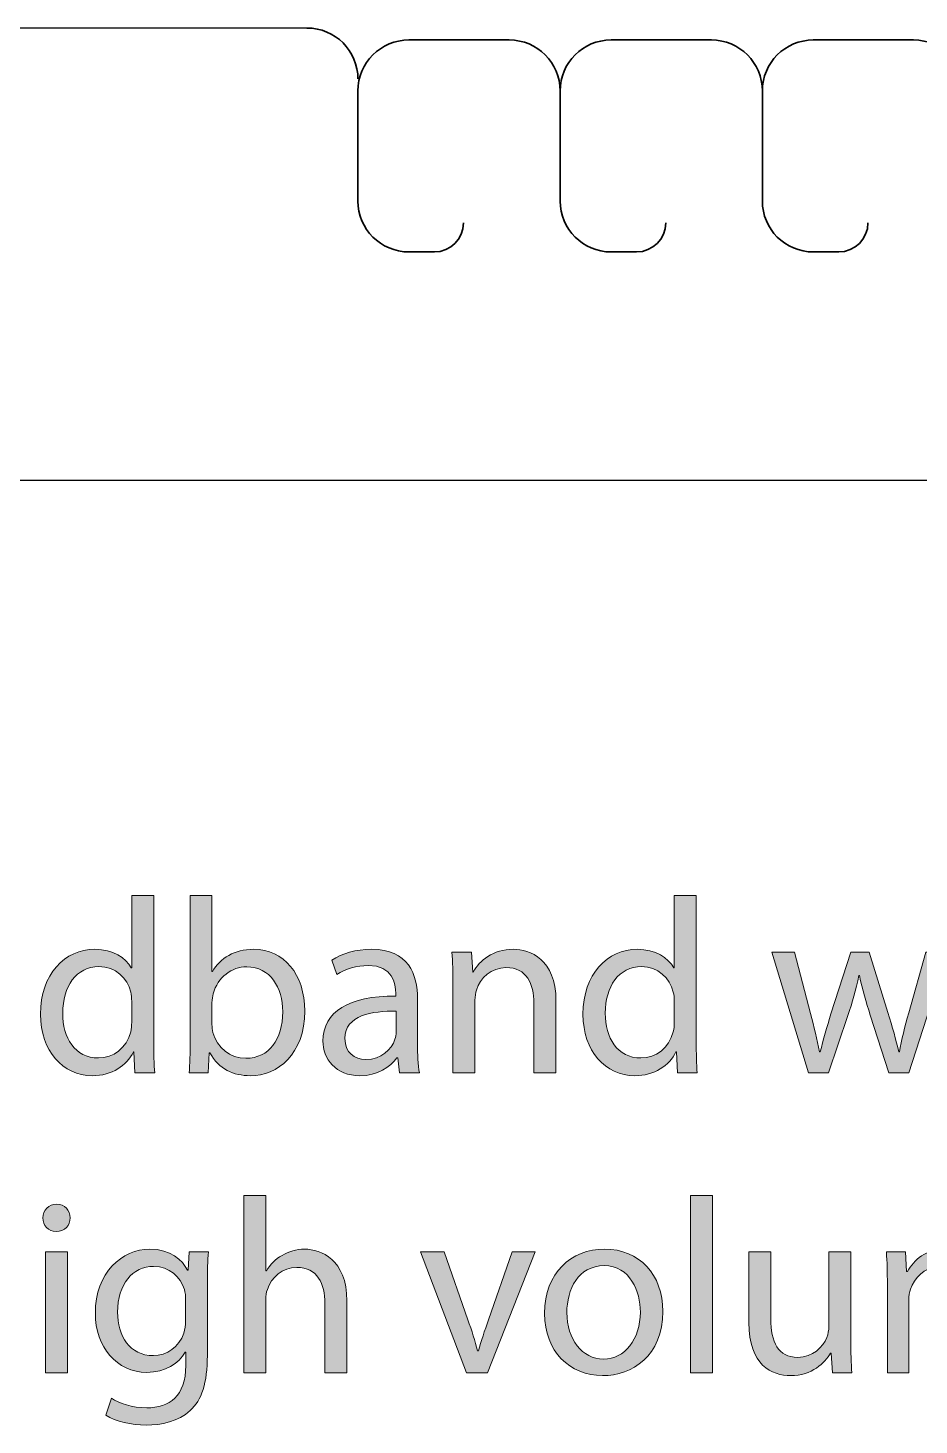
# Model space of a CAD drawing. Header units: inches. Extents: x 17 to 980, y -926 to -230.
# Drawn here: x 709.5 to 761.3, y -926.2 to -844.8 of the extents above; entities that cross this region are included whole.
import ezdxf

# ---------------------------------------------------------------- set-up
doc = ezdxf.new("R2010")
doc.units = ezdxf.units.IN
doc.header["$MEASUREMENT"] = 0
doc.layers.add('Layer 1', color=7, linetype='Continuous')

# ---------------------------------------------------------------- blocks, each defined once
blk = doc.blocks.new('block 7')
at = {"layer": 'Layer 1', "true_color": 0x231f20}
h = blk.add_hatch(color=179, dxfattribs=at)
h.dxf.hatch_style = 2
edge = h.paths.add_edge_path()
edge.add_spline(control_points=[(716.786, -895.354), (716.786, -895.354), (716.786, -903.866), (716.786, -903.866), (716.786, -904.492), (716.8, -905.205), (716.844, -905.685), (716.844, -905.685), (715.695, -905.685), (715.695, -905.685), (715.695, -905.685), (715.637, -904.463), (715.637, -904.463), (715.637, -904.463), (715.608, -904.463), (715.608, -904.463), (715.215, -905.248), (714.356, -905.845), (713.206, -905.845), (711.505, -905.845), (710.195, -904.404), (710.195, -902.266), (710.18, -899.923), (711.635, -898.483), (713.352, -898.483), (714.429, -898.483), (715.156, -898.992), (715.477, -899.559), (715.477, -899.559), (715.506, -899.559), (715.506, -899.559), (715.506, -899.559), (715.506, -895.354), (715.506, -895.354), (715.506, -895.354), (716.786, -895.354), (716.786, -895.354)], knot_values=[0, 0, 0, 0, 1, 1, 1, 2, 2, 2, 3, 3, 3, 4, 4, 4, 5, 5, 5, 6, 6, 6, 7, 7, 7, 8, 8, 8, 9, 9, 9, 10, 10, 10, 11, 11, 11, 12, 12, 12, 12], degree=3, periodic=1)
edge = h.paths.add_edge_path()
edge.add_spline(control_points=[(715.506, -901.509), (715.506, -901.349), (715.491, -901.131), (715.448, -900.971), (715.258, -900.156), (714.56, -899.487), (713.6, -899.487), (712.276, -899.487), (711.49, -900.651), (711.49, -902.207), (711.49, -903.633), (712.188, -904.812), (713.57, -904.812), (714.429, -904.812), (715.215, -904.245), (715.448, -903.284), (715.491, -903.11), (715.506, -902.935), (715.506, -902.731), (715.506, -902.731), (715.506, -901.509), (715.506, -901.509)], knot_values=[0, 0, 0, 0, 1, 1, 1, 2, 2, 2, 3, 3, 3, 4, 4, 4, 5, 5, 5, 6, 6, 6, 7, 7, 7, 7], degree=3, periodic=1)
h = blk.add_hatch(color=179, dxfattribs=at)
h.dxf.hatch_style = 2
edge = h.paths.add_edge_path()
edge.add_spline(control_points=[(718.853, -905.685), (718.883, -905.205), (718.912, -904.492), (718.912, -903.866), (718.912, -903.866), (718.912, -895.354), (718.912, -895.354), (718.912, -895.354), (720.177, -895.354), (720.177, -895.354), (720.177, -895.354), (720.177, -899.778), (720.177, -899.778), (720.177, -899.778), (720.206, -899.778), (720.206, -899.778), (720.657, -898.992), (721.472, -898.483), (722.607, -898.483), (724.353, -898.483), (725.59, -899.937), (725.575, -902.077), (725.575, -904.594), (723.99, -905.845), (722.418, -905.845), (721.4, -905.845), (720.584, -905.452), (720.061, -904.521), (720.061, -904.521), (720.017, -904.521), (720.017, -904.521), (720.017, -904.521), (719.959, -905.685), (719.959, -905.685), (719.959, -905.685), (718.853, -905.685), (718.853, -905.685)], knot_values=[0, 0, 0, 0, 1, 1, 1, 2, 2, 2, 3, 3, 3, 4, 4, 4, 5, 5, 5, 6, 6, 6, 7, 7, 7, 8, 8, 8, 9, 9, 9, 10, 10, 10, 11, 11, 11, 12, 12, 12, 12], degree=3, periodic=1)
edge = h.paths.add_edge_path()
edge.add_spline(control_points=[(720.177, -902.862), (720.177, -903.022), (720.206, -903.182), (720.235, -903.328), (720.482, -904.215), (721.225, -904.826), (722.156, -904.826), (723.495, -904.826), (724.295, -903.735), (724.295, -902.12), (724.295, -900.709), (723.567, -899.501), (722.2, -899.501), (721.327, -899.501), (720.512, -900.098), (720.25, -901.073), (720.221, -901.218), (720.177, -901.393), (720.177, -901.596), (720.177, -901.596), (720.177, -902.862), (720.177, -902.862)], knot_values=[0, 0, 0, 0, 1, 1, 1, 2, 2, 2, 3, 3, 3, 4, 4, 4, 5, 5, 5, 6, 6, 6, 7, 7, 7, 7], degree=3, periodic=1)
h = blk.add_hatch(color=179, dxfattribs=at)
h.dxf.hatch_style = 2
edge = h.paths.add_edge_path()
edge.add_spline(control_points=[(748.364, -895.354), (748.364, -895.354), (748.364, -903.866), (748.364, -903.866), (748.364, -904.492), (748.378, -905.205), (748.422, -905.685), (748.422, -905.685), (747.273, -905.685), (747.273, -905.685), (747.273, -905.685), (747.214, -904.463), (747.214, -904.463), (747.214, -904.463), (747.185, -904.463), (747.185, -904.463), (746.793, -905.248), (745.934, -905.845), (744.784, -905.845), (743.082, -905.845), (741.772, -904.404), (741.772, -902.266), (741.758, -899.923), (743.213, -898.483), (744.93, -898.483), (746.006, -898.483), (746.734, -898.992), (747.054, -899.559), (747.054, -899.559), (747.083, -899.559), (747.083, -899.559), (747.083, -899.559), (747.083, -895.354), (747.083, -895.354), (747.083, -895.354), (748.364, -895.354), (748.364, -895.354)], knot_values=[0, 0, 0, 0, 1, 1, 1, 2, 2, 2, 3, 3, 3, 4, 4, 4, 5, 5, 5, 6, 6, 6, 7, 7, 7, 8, 8, 8, 9, 9, 9, 10, 10, 10, 11, 11, 11, 12, 12, 12, 12], degree=3, periodic=1)
edge = h.paths.add_edge_path()
edge.add_spline(control_points=[(747.083, -901.509), (747.083, -901.349), (747.069, -901.131), (747.026, -900.971), (746.836, -900.156), (746.137, -899.487), (745.178, -899.487), (743.853, -899.487), (743.068, -900.651), (743.068, -902.207), (743.068, -903.633), (743.766, -904.812), (745.148, -904.812), (746.006, -904.812), (746.793, -904.245), (747.026, -903.284), (747.069, -903.11), (747.083, -902.935), (747.083, -902.731), (747.083, -902.731), (747.083, -901.509), (747.083, -901.509)], knot_values=[0, 0, 0, 0, 1, 1, 1, 2, 2, 2, 3, 3, 3, 4, 4, 4, 5, 5, 5, 6, 6, 6, 7, 7, 7, 7], degree=3, periodic=1)
h = blk.add_hatch(color=179, dxfattribs=at)
h.dxf.hatch_style = 2
edge = h.paths.add_edge_path()
edge.add_spline(control_points=[(731.091, -905.685), (731.091, -905.685), (730.989, -904.797), (730.989, -904.797), (730.989, -904.797), (730.945, -904.797), (730.945, -904.797), (730.552, -905.35), (729.796, -905.845), (728.792, -905.845), (727.366, -905.845), (726.638, -904.841), (726.638, -903.823), (726.638, -902.12), (728.152, -901.189), (730.872, -901.204), (730.872, -901.204), (730.872, -901.058), (730.872, -901.058), (730.872, -900.476), (730.712, -899.428), (729.272, -899.428), (728.617, -899.428), (727.934, -899.632), (727.439, -899.952), (727.439, -899.952), (727.147, -899.108), (727.147, -899.108), (727.73, -898.73), (728.574, -898.483), (729.461, -898.483), (731.614, -898.483), (732.139, -899.952), (732.139, -901.363), (732.139, -901.363), (732.139, -903.997), (732.139, -903.997), (732.139, -904.608), (732.168, -905.205), (732.255, -905.685), (732.255, -905.685), (731.091, -905.685), (731.091, -905.685)], knot_values=[0, 0, 0, 0, 1, 1, 1, 2, 2, 2, 3, 3, 3, 4, 4, 4, 5, 5, 5, 6, 6, 6, 7, 7, 7, 8, 8, 8, 9, 9, 9, 10, 10, 10, 11, 11, 11, 12, 12, 12, 13, 13, 13, 14, 14, 14, 14], degree=3, periodic=1)
edge = h.paths.add_edge_path()
edge.add_spline(control_points=[(730.902, -902.091), (729.504, -902.062), (727.919, -902.309), (727.919, -903.677), (727.919, -904.506), (728.472, -904.899), (729.126, -904.899), (730.043, -904.899), (730.625, -904.317), (730.829, -903.721), (730.872, -903.59), (730.902, -903.444), (730.902, -903.313), (730.902, -903.313), (730.902, -902.091), (730.902, -902.091)], knot_values=[0, 0, 0, 0, 1, 1, 1, 2, 2, 2, 3, 3, 3, 4, 4, 4, 5, 5, 5, 5], degree=3, periodic=1)
h = blk.add_hatch(color=179, dxfattribs=at)
h.dxf.hatch_style = 2
edge = h.paths.add_edge_path()
edge.add_spline(control_points=[(734.206, -900.549), (734.206, -899.821), (734.191, -899.225), (734.147, -898.643), (734.147, -898.643), (735.282, -898.643), (735.282, -898.643), (735.282, -898.643), (735.355, -899.807), (735.355, -899.807), (735.355, -899.807), (735.384, -899.807), (735.384, -899.807), (735.733, -899.138), (736.548, -898.483), (737.712, -898.483), (738.687, -898.483), (740.2, -899.065), (740.2, -901.48), (740.2, -901.48), (740.2, -905.685), (740.2, -905.685), (740.2, -905.685), (738.92, -905.685), (738.92, -905.685), (738.92, -905.685), (738.92, -901.626), (738.92, -901.626), (738.92, -900.49), (738.498, -899.545), (737.29, -899.545), (736.446, -899.545), (735.792, -900.141), (735.573, -900.854), (735.515, -901.014), (735.486, -901.233), (735.486, -901.451), (735.486, -901.451), (735.486, -905.685), (735.486, -905.685), (735.486, -905.685), (734.206, -905.685), (734.206, -905.685), (734.206, -905.685), (734.206, -900.549), (734.206, -900.549)], knot_values=[0, 0, 0, 0, 1, 1, 1, 2, 2, 2, 3, 3, 3, 4, 4, 4, 5, 5, 5, 6, 6, 6, 7, 7, 7, 8, 8, 8, 9, 9, 9, 10, 10, 10, 11, 11, 11, 12, 12, 12, 13, 13, 13, 14, 14, 14, 15, 15, 15, 15], degree=3, periodic=1)
h = blk.add_hatch(color=179, dxfattribs=at)
h.dxf.hatch_style = 2
edge = h.paths.add_edge_path()
edge.add_spline(control_points=[(754.083, -898.643), (754.083, -898.643), (755.014, -902.222), (755.014, -902.222), (755.218, -903.008), (755.407, -903.735), (755.538, -904.463), (755.538, -904.463), (755.582, -904.463), (755.582, -904.463), (755.742, -903.75), (755.975, -902.993), (756.207, -902.236), (756.207, -902.236), (757.357, -898.643), (757.357, -898.643), (757.357, -898.643), (758.434, -898.643), (758.434, -898.643), (758.434, -898.643), (759.525, -902.164), (759.525, -902.164), (759.787, -903.008), (759.99, -903.75), (760.151, -904.463), (760.151, -904.463), (760.194, -904.463), (760.194, -904.463), (760.311, -903.75), (760.5, -903.008), (760.732, -902.179), (760.732, -902.179), (761.737, -898.643), (761.737, -898.643), (761.737, -898.643), (763.003, -898.643), (763.003, -898.643), (763.003, -898.643), (760.732, -905.685), (760.732, -905.685), (760.732, -905.685), (759.568, -905.685), (759.568, -905.685), (759.568, -905.685), (758.492, -902.324), (758.492, -902.324), (758.244, -901.538), (758.041, -900.84), (757.866, -900.011), (757.866, -900.011), (757.837, -900.011), (757.837, -900.011), (757.663, -900.854), (757.444, -901.582), (757.197, -902.338), (757.197, -902.338), (756.062, -905.685), (756.062, -905.685), (756.062, -905.685), (754.898, -905.685), (754.898, -905.685), (754.898, -905.685), (752.773, -898.643), (752.773, -898.643), (752.773, -898.643), (754.083, -898.643), (754.083, -898.643)], knot_values=[0, 0, 0, 0, 1, 1, 1, 2, 2, 2, 3, 3, 3, 4, 4, 4, 5, 5, 5, 6, 6, 6, 7, 7, 7, 8, 8, 8, 9, 9, 9, 10, 10, 10, 11, 11, 11, 12, 12, 12, 13, 13, 13, 14, 14, 14, 15, 15, 15, 16, 16, 16, 17, 17, 17, 18, 18, 18, 19, 19, 19, 20, 20, 20, 21, 21, 21, 22, 22, 22, 22], degree=3, periodic=1)
h = blk.add_hatch(color=179, dxfattribs=at)
h.dxf.hatch_style = 2
edge = h.paths.add_edge_path()
edge.add_spline(control_points=[(722.033, -912.817), (722.033, -912.817), (723.314, -912.817), (723.314, -912.817), (723.314, -912.817), (723.314, -917.211), (723.314, -917.211), (723.314, -917.211), (723.343, -917.211), (723.343, -917.211), (723.546, -916.847), (723.866, -916.527), (724.259, -916.309), (724.637, -916.091), (725.089, -915.945), (725.569, -915.945), (726.514, -915.945), (728.028, -916.527), (728.028, -918.957), (728.028, -918.957), (728.028, -923.147), (728.028, -923.147), (728.028, -923.147), (726.747, -923.147), (726.747, -923.147), (726.747, -923.147), (726.747, -919.103), (726.747, -919.103), (726.747, -917.968), (726.325, -917.007), (725.117, -917.007), (724.288, -917.007), (723.633, -917.589), (723.4, -918.288), (723.328, -918.462), (723.314, -918.652), (723.314, -918.899), (723.314, -918.899), (723.314, -923.147), (723.314, -923.147), (723.314, -923.147), (722.033, -923.147), (722.033, -923.147), (722.033, -923.147), (722.033, -912.817), (722.033, -912.817)], knot_values=[0, 0, 0, 0, 1, 1, 1, 2, 2, 2, 3, 3, 3, 4, 4, 4, 5, 5, 5, 6, 6, 6, 7, 7, 7, 8, 8, 8, 9, 9, 9, 10, 10, 10, 11, 11, 11, 12, 12, 12, 13, 13, 13, 14, 14, 14, 15, 15, 15, 15], degree=3, periodic=1)
h = blk.add_hatch(color=179, dxfattribs=at)
h.dxf.hatch_style = 2
h.paths.add_polyline_path([(748.037, -912.817), (749.318, -912.817), (749.318, -923.147), (748.037, -923.147)])
h = blk.add_hatch(color=179, dxfattribs=at)
h.dxf.hatch_style = 2
edge = h.paths.add_edge_path()
edge.add_spline(control_points=[(711.919, -914.126), (711.934, -914.563), (711.613, -914.912), (711.104, -914.912), (710.654, -914.912), (710.333, -914.563), (710.333, -914.126), (710.333, -913.675), (710.668, -913.326), (711.133, -913.326), (711.613, -913.326), (711.919, -913.675), (711.919, -914.126)], knot_values=[0, 0, 0, 0, 1, 1, 1, 2, 2, 2, 3, 3, 3, 4, 4, 4, 4], degree=3, periodic=1)
h.paths.add_polyline_path([(710.493, -923.147), (710.493, -916.105), (711.774, -916.105), (711.774, -923.147)])
h = blk.add_hatch(color=179, dxfattribs=at)
h.dxf.hatch_style = 2
edge = h.paths.add_edge_path()
edge.add_spline(control_points=[(719.966, -916.105), (719.937, -916.615), (719.908, -917.182), (719.908, -918.04), (719.908, -918.04), (719.908, -922.129), (719.908, -922.129), (719.908, -923.744), (719.587, -924.734), (718.904, -925.344), (718.22, -925.985), (717.23, -926.188), (716.343, -926.188), (715.499, -926.188), (714.568, -925.985), (714, -925.607), (714, -925.607), (714.321, -924.632), (714.321, -924.632), (714.786, -924.923), (715.513, -925.185), (716.386, -925.185), (717.696, -925.185), (718.657, -924.501), (718.657, -922.725), (718.657, -922.725), (718.657, -921.94), (718.657, -921.94), (718.657, -921.94), (718.627, -921.94), (718.627, -921.94), (718.234, -922.595), (717.478, -923.119), (716.386, -923.119), (714.64, -923.119), (713.389, -921.634), (713.389, -919.684), (713.389, -917.298), (714.946, -915.945), (716.561, -915.945), (717.784, -915.945), (718.453, -916.585), (718.758, -917.167), (718.758, -917.167), (718.787, -917.167), (718.787, -917.167), (718.787, -917.167), (718.845, -916.105), (718.845, -916.105), (718.845, -916.105), (719.966, -916.105), (719.966, -916.105)], knot_values=[0, 0, 0, 0, 1, 1, 1, 2, 2, 2, 3, 3, 3, 4, 4, 4, 5, 5, 5, 6, 6, 6, 7, 7, 7, 8, 8, 8, 9, 9, 9, 10, 10, 10, 11, 11, 11, 12, 12, 12, 13, 13, 13, 14, 14, 14, 15, 15, 15, 16, 16, 16, 17, 17, 17, 17], degree=3, periodic=1)
edge = h.paths.add_edge_path()
edge.add_spline(control_points=[(718.642, -918.884), (718.642, -918.666), (718.627, -918.477), (718.569, -918.302), (718.336, -917.56), (717.711, -916.949), (716.78, -916.949), (715.557, -916.949), (714.684, -917.982), (714.684, -919.612), (714.684, -920.994), (715.382, -922.144), (716.765, -922.144), (717.551, -922.144), (718.263, -921.649), (718.54, -920.834), (718.612, -920.616), (718.642, -920.368), (718.642, -920.15), (718.642, -920.15), (718.642, -918.884), (718.642, -918.884)], knot_values=[0, 0, 0, 0, 1, 1, 1, 2, 2, 2, 3, 3, 3, 4, 4, 4, 5, 5, 5, 6, 6, 6, 7, 7, 7, 7], degree=3, periodic=1)
h = blk.add_hatch(color=179, dxfattribs=at)
h.dxf.hatch_style = 2
edge = h.paths.add_edge_path()
edge.add_spline(control_points=[(733.689, -916.105), (733.689, -916.105), (735.071, -920.063), (735.071, -920.063), (735.304, -920.703), (735.493, -921.285), (735.638, -921.867), (735.638, -921.867), (735.682, -921.867), (735.682, -921.867), (735.842, -921.285), (736.046, -920.703), (736.279, -920.063), (736.279, -920.063), (737.647, -916.105), (737.647, -916.105), (737.647, -916.105), (738.985, -916.105), (738.985, -916.105), (738.985, -916.105), (736.22, -923.147), (736.22, -923.147), (736.22, -923.147), (734.998, -923.147), (734.998, -923.147), (734.998, -923.147), (732.321, -916.105), (732.321, -916.105), (732.321, -916.105), (733.689, -916.105), (733.689, -916.105)], knot_values=[0, 0, 0, 0, 1, 1, 1, 2, 2, 2, 3, 3, 3, 4, 4, 4, 5, 5, 5, 6, 6, 6, 7, 7, 7, 8, 8, 8, 9, 9, 9, 10, 10, 10, 10], degree=3, periodic=1)
h = blk.add_hatch(color=179, dxfattribs=at)
h.dxf.hatch_style = 2
edge = h.paths.add_edge_path()
edge.add_spline(control_points=[(746.421, -919.568), (746.421, -922.172), (744.617, -923.308), (742.914, -923.308), (741.008, -923.308), (739.539, -921.911), (739.539, -919.684), (739.539, -917.327), (741.081, -915.945), (743.031, -915.945), (745.054, -915.945), (746.421, -917.415), (746.421, -919.568)], knot_values=[0, 0, 0, 0, 1, 1, 1, 2, 2, 2, 3, 3, 3, 4, 4, 4, 4], degree=3, periodic=1)
edge = h.paths.add_edge_path()
edge.add_spline(control_points=[(740.834, -919.641), (740.834, -921.183), (741.721, -922.347), (742.973, -922.347), (744.195, -922.347), (745.111, -921.198), (745.111, -919.612), (745.111, -918.419), (744.515, -916.905), (743.002, -916.905), (741.489, -916.905), (740.834, -918.302), (740.834, -919.641)], knot_values=[0, 0, 0, 0, 1, 1, 1, 2, 2, 2, 3, 3, 3, 4, 4, 4, 4], degree=3, periodic=1)
h = blk.add_hatch(color=179, dxfattribs=at)
h.dxf.hatch_style = 2
edge = h.paths.add_edge_path()
edge.add_spline(control_points=[(757.364, -921.227), (757.364, -921.954), (757.379, -922.595), (757.422, -923.147), (757.422, -923.147), (756.287, -923.147), (756.287, -923.147), (756.287, -923.147), (756.215, -921.998), (756.215, -921.998), (756.215, -921.998), (756.185, -921.998), (756.185, -921.998), (755.851, -922.566), (755.109, -923.308), (753.858, -923.308), (752.752, -923.308), (751.428, -922.696), (751.428, -920.223), (751.428, -920.223), (751.428, -916.105), (751.428, -916.105), (751.428, -916.105), (752.708, -916.105), (752.708, -916.105), (752.708, -916.105), (752.708, -920.004), (752.708, -920.004), (752.708, -921.343), (753.116, -922.245), (754.28, -922.245), (755.138, -922.245), (755.735, -921.649), (755.968, -921.081), (756.04, -920.892), (756.083, -920.659), (756.083, -920.427), (756.083, -920.427), (756.083, -916.105), (756.083, -916.105), (756.083, -916.105), (757.364, -916.105), (757.364, -916.105), (757.364, -916.105), (757.364, -921.227), (757.364, -921.227)], knot_values=[0, 0, 0, 0, 1, 1, 1, 2, 2, 2, 3, 3, 3, 4, 4, 4, 5, 5, 5, 6, 6, 6, 7, 7, 7, 8, 8, 8, 9, 9, 9, 10, 10, 10, 11, 11, 11, 12, 12, 12, 13, 13, 13, 14, 14, 14, 15, 15, 15, 15], degree=3, periodic=1)
h = blk.add_hatch(color=179, dxfattribs=at)
h.dxf.hatch_style = 2
edge = h.paths.add_edge_path()
edge.add_spline(control_points=[(759.489, -918.011), (759.489, -917.284), (759.475, -916.687), (759.431, -916.105), (759.431, -916.105), (760.552, -916.105), (760.552, -916.105), (760.552, -916.105), (760.61, -917.24), (760.61, -917.24), (760.61, -917.24), (760.654, -917.24), (760.654, -917.24), (761.046, -916.571), (761.701, -915.945), (762.865, -915.945), (763.825, -915.945), (764.553, -916.527), (764.859, -917.357), (764.859, -917.357), (764.888, -917.357), (764.888, -917.357), (765.106, -916.963), (765.382, -916.658), (765.673, -916.44), (766.096, -916.12), (766.561, -915.945), (767.23, -915.945), (768.161, -915.945), (769.543, -916.556), (769.543, -919.001), (769.543, -919.001), (769.543, -923.147), (769.543, -923.147), (769.543, -923.147), (768.292, -923.147), (768.292, -923.147), (768.292, -923.147), (768.292, -919.161), (768.292, -919.161), (768.292, -917.808), (767.797, -916.993), (766.765, -916.993), (766.037, -916.993), (765.469, -917.531), (765.251, -918.157), (765.193, -918.331), (765.15, -918.564), (765.15, -918.797), (765.15, -918.797), (765.15, -923.147), (765.15, -923.147), (765.15, -923.147), (763.898, -923.147), (763.898, -923.147), (763.898, -923.147), (763.898, -918.928), (763.898, -918.928), (763.898, -917.808), (763.404, -916.993), (762.429, -916.993), (761.629, -916.993), (761.046, -917.633), (760.842, -918.273), (760.77, -918.462), (760.74, -918.681), (760.74, -918.899), (760.74, -918.899), (760.74, -923.147), (760.74, -923.147), (760.74, -923.147), (759.489, -923.147), (759.489, -923.147), (759.489, -923.147), (759.489, -918.011), (759.489, -918.011)], knot_values=[0, 0, 0, 0, 1, 1, 1, 2, 2, 2, 3, 3, 3, 4, 4, 4, 5, 5, 5, 6, 6, 6, 7, 7, 7, 8, 8, 8, 9, 9, 9, 10, 10, 10, 11, 11, 11, 12, 12, 12, 13, 13, 13, 14, 14, 14, 15, 15, 15, 16, 16, 16, 17, 17, 17, 18, 18, 18, 19, 19, 19, 20, 20, 20, 21, 21, 21, 22, 22, 22, 23, 23, 23, 24, 24, 24, 25, 25, 25, 25], degree=3, periodic=1)
at = {"layer": 'Layer 1', "lineweight": 0}
for points in [[(748.037, -912.817), (749.318, -912.817), (749.318, -923.147), (748.037, -923.147), (748.037, -912.817)], [(710.493, -923.147), (710.493, -916.105), (711.774, -916.105), (711.774, -923.147), (710.493, -923.147)]]:
    blk.add_lwpolyline(points, dxfattribs=at)
for points, knots in [([(716.786, -895.354), (716.786, -895.354), (716.786, -903.866), (716.786, -903.866), (716.786, -904.492), (716.8, -905.205), (716.844, -905.685), (716.844, -905.685), (715.695, -905.685), (715.695, -905.685), (715.695, -905.685), (715.637, -904.463), (715.637, -904.463), (715.637, -904.463), (715.608, -904.463), (715.608, -904.463), (715.215, -905.248), (714.356, -905.845), (713.206, -905.845), (711.505, -905.845), (710.195, -904.404), (710.195, -902.266), (710.18, -899.923), (711.635, -898.483), (713.352, -898.483), (714.429, -898.483), (715.156, -898.992), (715.477, -899.559), (715.477, -899.559), (715.506, -899.559), (715.506, -899.559), (715.506, -899.559), (715.506, -895.354), (715.506, -895.354), (715.506, -895.354), (716.786, -895.354), (716.786, -895.354)], [0, 0, 0, 0, 1, 1, 1, 2, 2, 2, 3, 3, 3, 4, 4, 4, 5, 5, 5, 6, 6, 6, 7, 7, 7, 8, 8, 8, 9, 9, 9, 10, 10, 10, 11, 11, 11, 12, 12, 12, 12]), ([(718.853, -905.685), (718.883, -905.205), (718.912, -904.492), (718.912, -903.866), (718.912, -903.866), (718.912, -895.354), (718.912, -895.354), (718.912, -895.354), (720.177, -895.354), (720.177, -895.354), (720.177, -895.354), (720.177, -899.778), (720.177, -899.778), (720.177, -899.778), (720.206, -899.778), (720.206, -899.778), (720.657, -898.992), (721.472, -898.483), (722.607, -898.483), (724.353, -898.483), (725.59, -899.937), (725.575, -902.077), (725.575, -904.594), (723.99, -905.845), (722.418, -905.845), (721.4, -905.845), (720.584, -905.452), (720.061, -904.521), (720.061, -904.521), (720.017, -904.521), (720.017, -904.521), (720.017, -904.521), (719.959, -905.685), (719.959, -905.685), (719.959, -905.685), (718.853, -905.685), (718.853, -905.685)], [0, 0, 0, 0, 1, 1, 1, 2, 2, 2, 3, 3, 3, 4, 4, 4, 5, 5, 5, 6, 6, 6, 7, 7, 7, 8, 8, 8, 9, 9, 9, 10, 10, 10, 11, 11, 11, 12, 12, 12, 12]), ([(748.364, -895.354), (748.364, -895.354), (748.364, -903.866), (748.364, -903.866), (748.364, -904.492), (748.378, -905.205), (748.422, -905.685), (748.422, -905.685), (747.273, -905.685), (747.273, -905.685), (747.273, -905.685), (747.214, -904.463), (747.214, -904.463), (747.214, -904.463), (747.185, -904.463), (747.185, -904.463), (746.793, -905.248), (745.934, -905.845), (744.784, -905.845), (743.082, -905.845), (741.772, -904.404), (741.772, -902.266), (741.758, -899.923), (743.213, -898.483), (744.93, -898.483), (746.006, -898.483), (746.734, -898.992), (747.054, -899.559), (747.054, -899.559), (747.083, -899.559), (747.083, -899.559), (747.083, -899.559), (747.083, -895.354), (747.083, -895.354), (747.083, -895.354), (748.364, -895.354), (748.364, -895.354)], [0, 0, 0, 0, 1, 1, 1, 2, 2, 2, 3, 3, 3, 4, 4, 4, 5, 5, 5, 6, 6, 6, 7, 7, 7, 8, 8, 8, 9, 9, 9, 10, 10, 10, 11, 11, 11, 12, 12, 12, 12]), ([(731.091, -905.685), (731.091, -905.685), (730.989, -904.797), (730.989, -904.797), (730.989, -904.797), (730.945, -904.797), (730.945, -904.797), (730.552, -905.35), (729.796, -905.845), (728.792, -905.845), (727.366, -905.845), (726.638, -904.841), (726.638, -903.823), (726.638, -902.12), (728.152, -901.189), (730.872, -901.204), (730.872, -901.204), (730.872, -901.058), (730.872, -901.058), (730.872, -900.476), (730.712, -899.428), (729.272, -899.428), (728.617, -899.428), (727.934, -899.632), (727.439, -899.952), (727.439, -899.952), (727.147, -899.108), (727.147, -899.108), (727.73, -898.73), (728.574, -898.483), (729.461, -898.483), (731.614, -898.483), (732.139, -899.952), (732.139, -901.363), (732.139, -901.363), (732.139, -903.997), (732.139, -903.997), (732.139, -904.608), (732.168, -905.205), (732.255, -905.685), (732.255, -905.685), (731.091, -905.685), (731.091, -905.685)], [0, 0, 0, 0, 1, 1, 1, 2, 2, 2, 3, 3, 3, 4, 4, 4, 5, 5, 5, 6, 6, 6, 7, 7, 7, 8, 8, 8, 9, 9, 9, 10, 10, 10, 11, 11, 11, 12, 12, 12, 13, 13, 13, 14, 14, 14, 14]), ([(734.206, -900.549), (734.206, -899.821), (734.191, -899.225), (734.147, -898.643), (734.147, -898.643), (735.282, -898.643), (735.282, -898.643), (735.282, -898.643), (735.355, -899.807), (735.355, -899.807), (735.355, -899.807), (735.384, -899.807), (735.384, -899.807), (735.733, -899.138), (736.548, -898.483), (737.712, -898.483), (738.687, -898.483), (740.2, -899.065), (740.2, -901.48), (740.2, -901.48), (740.2, -905.685), (740.2, -905.685), (740.2, -905.685), (738.92, -905.685), (738.92, -905.685), (738.92, -905.685), (738.92, -901.626), (738.92, -901.626), (738.92, -900.49), (738.498, -899.545), (737.29, -899.545), (736.446, -899.545), (735.792, -900.141), (735.573, -900.854), (735.515, -901.014), (735.486, -901.233), (735.486, -901.451), (735.486, -901.451), (735.486, -905.685), (735.486, -905.685), (735.486, -905.685), (734.206, -905.685), (734.206, -905.685), (734.206, -905.685), (734.206, -900.549), (734.206, -900.549)], [0, 0, 0, 0, 1, 1, 1, 2, 2, 2, 3, 3, 3, 4, 4, 4, 5, 5, 5, 6, 6, 6, 7, 7, 7, 8, 8, 8, 9, 9, 9, 10, 10, 10, 11, 11, 11, 12, 12, 12, 13, 13, 13, 14, 14, 14, 15, 15, 15, 15]), ([(754.083, -898.643), (754.083, -898.643), (755.014, -902.222), (755.014, -902.222), (755.218, -903.008), (755.407, -903.735), (755.538, -904.463), (755.538, -904.463), (755.582, -904.463), (755.582, -904.463), (755.742, -903.75), (755.975, -902.993), (756.207, -902.236), (756.207, -902.236), (757.357, -898.643), (757.357, -898.643), (757.357, -898.643), (758.434, -898.643), (758.434, -898.643), (758.434, -898.643), (759.525, -902.164), (759.525, -902.164), (759.787, -903.008), (759.99, -903.75), (760.151, -904.463), (760.151, -904.463), (760.194, -904.463), (760.194, -904.463), (760.311, -903.75), (760.5, -903.008), (760.732, -902.179), (760.732, -902.179), (761.737, -898.643), (761.737, -898.643), (761.737, -898.643), (763.003, -898.643), (763.003, -898.643), (763.003, -898.643), (760.732, -905.685), (760.732, -905.685), (760.732, -905.685), (759.568, -905.685), (759.568, -905.685), (759.568, -905.685), (758.492, -902.324), (758.492, -902.324), (758.244, -901.538), (758.041, -900.84), (757.866, -900.011), (757.866, -900.011), (757.837, -900.011), (757.837, -900.011), (757.663, -900.854), (757.444, -901.582), (757.197, -902.338), (757.197, -902.338), (756.062, -905.685), (756.062, -905.685), (756.062, -905.685), (754.898, -905.685), (754.898, -905.685), (754.898, -905.685), (752.773, -898.643), (752.773, -898.643), (752.773, -898.643), (754.083, -898.643), (754.083, -898.643)], [0, 0, 0, 0, 1, 1, 1, 2, 2, 2, 3, 3, 3, 4, 4, 4, 5, 5, 5, 6, 6, 6, 7, 7, 7, 8, 8, 8, 9, 9, 9, 10, 10, 10, 11, 11, 11, 12, 12, 12, 13, 13, 13, 14, 14, 14, 15, 15, 15, 16, 16, 16, 17, 17, 17, 18, 18, 18, 19, 19, 19, 20, 20, 20, 21, 21, 21, 22, 22, 22, 22]), ([(715.506, -901.509), (715.506, -901.349), (715.491, -901.131), (715.448, -900.971), (715.258, -900.156), (714.56, -899.487), (713.6, -899.487), (712.276, -899.487), (711.49, -900.651), (711.49, -902.207), (711.49, -903.633), (712.188, -904.812), (713.57, -904.812), (714.429, -904.812), (715.215, -904.245), (715.448, -903.284), (715.491, -903.11), (715.506, -902.935), (715.506, -902.731), (715.506, -902.731), (715.506, -901.509), (715.506, -901.509)], [0, 0, 0, 0, 1, 1, 1, 2, 2, 2, 3, 3, 3, 4, 4, 4, 5, 5, 5, 6, 6, 6, 7, 7, 7, 7]), ([(720.177, -902.862), (720.177, -903.022), (720.206, -903.182), (720.235, -903.328), (720.482, -904.215), (721.225, -904.826), (722.156, -904.826), (723.495, -904.826), (724.295, -903.735), (724.295, -902.12), (724.295, -900.709), (723.567, -899.501), (722.2, -899.501), (721.327, -899.501), (720.512, -900.098), (720.25, -901.073), (720.221, -901.218), (720.177, -901.393), (720.177, -901.596), (720.177, -901.596), (720.177, -902.862), (720.177, -902.862)], [0, 0, 0, 0, 1, 1, 1, 2, 2, 2, 3, 3, 3, 4, 4, 4, 5, 5, 5, 6, 6, 6, 7, 7, 7, 7]), ([(747.083, -901.509), (747.083, -901.349), (747.069, -901.131), (747.026, -900.971), (746.836, -900.156), (746.137, -899.487), (745.178, -899.487), (743.853, -899.487), (743.068, -900.651), (743.068, -902.207), (743.068, -903.633), (743.766, -904.812), (745.148, -904.812), (746.006, -904.812), (746.793, -904.245), (747.026, -903.284), (747.069, -903.11), (747.083, -902.935), (747.083, -902.731), (747.083, -902.731), (747.083, -901.509), (747.083, -901.509)], [0, 0, 0, 0, 1, 1, 1, 2, 2, 2, 3, 3, 3, 4, 4, 4, 5, 5, 5, 6, 6, 6, 7, 7, 7, 7]), ([(730.902, -902.091), (729.504, -902.062), (727.919, -902.309), (727.919, -903.677), (727.919, -904.506), (728.472, -904.899), (729.126, -904.899), (730.043, -904.899), (730.625, -904.317), (730.829, -903.721), (730.872, -903.59), (730.902, -903.444), (730.902, -903.313), (730.902, -903.313), (730.902, -902.091), (730.902, -902.091)], [0, 0, 0, 0, 1, 1, 1, 2, 2, 2, 3, 3, 3, 4, 4, 4, 5, 5, 5, 5]), ([(722.033, -912.817), (722.033, -912.817), (723.314, -912.817), (723.314, -912.817), (723.314, -912.817), (723.314, -917.211), (723.314, -917.211), (723.314, -917.211), (723.343, -917.211), (723.343, -917.211), (723.546, -916.847), (723.866, -916.527), (724.259, -916.309), (724.637, -916.091), (725.089, -915.945), (725.569, -915.945), (726.514, -915.945), (728.028, -916.527), (728.028, -918.957), (728.028, -918.957), (728.028, -923.147), (728.028, -923.147), (728.028, -923.147), (726.747, -923.147), (726.747, -923.147), (726.747, -923.147), (726.747, -919.103), (726.747, -919.103), (726.747, -917.968), (726.325, -917.007), (725.117, -917.007), (724.288, -917.007), (723.633, -917.589), (723.4, -918.288), (723.328, -918.462), (723.314, -918.652), (723.314, -918.899), (723.314, -918.899), (723.314, -923.147), (723.314, -923.147), (723.314, -923.147), (722.033, -923.147), (722.033, -923.147), (722.033, -923.147), (722.033, -912.817), (722.033, -912.817)], [0, 0, 0, 0, 1, 1, 1, 2, 2, 2, 3, 3, 3, 4, 4, 4, 5, 5, 5, 6, 6, 6, 7, 7, 7, 8, 8, 8, 9, 9, 9, 10, 10, 10, 11, 11, 11, 12, 12, 12, 13, 13, 13, 14, 14, 14, 15, 15, 15, 15]), ([(711.919, -914.126), (711.934, -914.563), (711.613, -914.912), (711.104, -914.912), (710.654, -914.912), (710.333, -914.563), (710.333, -914.126), (710.333, -913.675), (710.668, -913.326), (711.133, -913.326), (711.613, -913.326), (711.919, -913.675), (711.919, -914.126)], [0, 0, 0, 0, 1, 1, 1, 2, 2, 2, 3, 3, 3, 4, 4, 4, 4]), ([(719.966, -916.105), (719.937, -916.615), (719.908, -917.182), (719.908, -918.04), (719.908, -918.04), (719.908, -922.129), (719.908, -922.129), (719.908, -923.744), (719.587, -924.734), (718.904, -925.344), (718.22, -925.985), (717.23, -926.188), (716.343, -926.188), (715.499, -926.188), (714.568, -925.985), (714, -925.607), (714, -925.607), (714.321, -924.632), (714.321, -924.632), (714.786, -924.923), (715.513, -925.185), (716.386, -925.185), (717.696, -925.185), (718.657, -924.501), (718.657, -922.725), (718.657, -922.725), (718.657, -921.94), (718.657, -921.94), (718.657, -921.94), (718.627, -921.94), (718.627, -921.94), (718.234, -922.595), (717.478, -923.119), (716.386, -923.119), (714.64, -923.119), (713.389, -921.634), (713.389, -919.684), (713.389, -917.298), (714.946, -915.945), (716.561, -915.945), (717.784, -915.945), (718.453, -916.585), (718.758, -917.167), (718.758, -917.167), (718.787, -917.167), (718.787, -917.167), (718.787, -917.167), (718.845, -916.105), (718.845, -916.105), (718.845, -916.105), (719.966, -916.105), (719.966, -916.105)], [0, 0, 0, 0, 1, 1, 1, 2, 2, 2, 3, 3, 3, 4, 4, 4, 5, 5, 5, 6, 6, 6, 7, 7, 7, 8, 8, 8, 9, 9, 9, 10, 10, 10, 11, 11, 11, 12, 12, 12, 13, 13, 13, 14, 14, 14, 15, 15, 15, 16, 16, 16, 17, 17, 17, 17]), ([(733.689, -916.105), (733.689, -916.105), (735.071, -920.063), (735.071, -920.063), (735.304, -920.703), (735.493, -921.285), (735.638, -921.867), (735.638, -921.867), (735.682, -921.867), (735.682, -921.867), (735.842, -921.285), (736.046, -920.703), (736.279, -920.063), (736.279, -920.063), (737.647, -916.105), (737.647, -916.105), (737.647, -916.105), (738.985, -916.105), (738.985, -916.105), (738.985, -916.105), (736.22, -923.147), (736.22, -923.147), (736.22, -923.147), (734.998, -923.147), (734.998, -923.147), (734.998, -923.147), (732.321, -916.105), (732.321, -916.105), (732.321, -916.105), (733.689, -916.105), (733.689, -916.105)], [0, 0, 0, 0, 1, 1, 1, 2, 2, 2, 3, 3, 3, 4, 4, 4, 5, 5, 5, 6, 6, 6, 7, 7, 7, 8, 8, 8, 9, 9, 9, 10, 10, 10, 10]), ([(746.421, -919.568), (746.421, -922.172), (744.617, -923.308), (742.914, -923.308), (741.008, -923.308), (739.539, -921.911), (739.539, -919.684), (739.539, -917.327), (741.081, -915.945), (743.031, -915.945), (745.054, -915.945), (746.421, -917.415), (746.421, -919.568)], [0, 0, 0, 0, 1, 1, 1, 2, 2, 2, 3, 3, 3, 4, 4, 4, 4]), ([(757.364, -921.227), (757.364, -921.954), (757.379, -922.595), (757.422, -923.147), (757.422, -923.147), (756.287, -923.147), (756.287, -923.147), (756.287, -923.147), (756.215, -921.998), (756.215, -921.998), (756.215, -921.998), (756.185, -921.998), (756.185, -921.998), (755.851, -922.566), (755.109, -923.308), (753.858, -923.308), (752.752, -923.308), (751.428, -922.696), (751.428, -920.223), (751.428, -920.223), (751.428, -916.105), (751.428, -916.105), (751.428, -916.105), (752.708, -916.105), (752.708, -916.105), (752.708, -916.105), (752.708, -920.004), (752.708, -920.004), (752.708, -921.343), (753.116, -922.245), (754.28, -922.245), (755.138, -922.245), (755.735, -921.649), (755.968, -921.081), (756.04, -920.892), (756.083, -920.659), (756.083, -920.427), (756.083, -920.427), (756.083, -916.105), (756.083, -916.105), (756.083, -916.105), (757.364, -916.105), (757.364, -916.105), (757.364, -916.105), (757.364, -921.227), (757.364, -921.227)], [0, 0, 0, 0, 1, 1, 1, 2, 2, 2, 3, 3, 3, 4, 4, 4, 5, 5, 5, 6, 6, 6, 7, 7, 7, 8, 8, 8, 9, 9, 9, 10, 10, 10, 11, 11, 11, 12, 12, 12, 13, 13, 13, 14, 14, 14, 15, 15, 15, 15]), ([(759.489, -918.011), (759.489, -917.284), (759.475, -916.687), (759.431, -916.105), (759.431, -916.105), (760.552, -916.105), (760.552, -916.105), (760.552, -916.105), (760.61, -917.24), (760.61, -917.24), (760.61, -917.24), (760.654, -917.24), (760.654, -917.24), (761.046, -916.571), (761.701, -915.945), (762.865, -915.945), (763.825, -915.945), (764.553, -916.527), (764.859, -917.357), (764.859, -917.357), (764.888, -917.357), (764.888, -917.357), (765.106, -916.963), (765.382, -916.658), (765.673, -916.44), (766.096, -916.12), (766.561, -915.945), (767.23, -915.945), (768.161, -915.945), (769.543, -916.556), (769.543, -919.001), (769.543, -919.001), (769.543, -923.147), (769.543, -923.147), (769.543, -923.147), (768.292, -923.147), (768.292, -923.147), (768.292, -923.147), (768.292, -919.161), (768.292, -919.161), (768.292, -917.808), (767.797, -916.993), (766.765, -916.993), (766.037, -916.993), (765.469, -917.531), (765.251, -918.157), (765.193, -918.331), (765.15, -918.564), (765.15, -918.797), (765.15, -918.797), (765.15, -923.147), (765.15, -923.147), (765.15, -923.147), (763.898, -923.147), (763.898, -923.147), (763.898, -923.147), (763.898, -918.928), (763.898, -918.928), (763.898, -917.808), (763.404, -916.993), (762.429, -916.993), (761.629, -916.993), (761.046, -917.633), (760.842, -918.273), (760.77, -918.462), (760.74, -918.681), (760.74, -918.899), (760.74, -918.899), (760.74, -923.147), (760.74, -923.147), (760.74, -923.147), (759.489, -923.147), (759.489, -923.147), (759.489, -923.147), (759.489, -918.011), (759.489, -918.011)], [0, 0, 0, 0, 1, 1, 1, 2, 2, 2, 3, 3, 3, 4, 4, 4, 5, 5, 5, 6, 6, 6, 7, 7, 7, 8, 8, 8, 9, 9, 9, 10, 10, 10, 11, 11, 11, 12, 12, 12, 13, 13, 13, 14, 14, 14, 15, 15, 15, 16, 16, 16, 17, 17, 17, 18, 18, 18, 19, 19, 19, 20, 20, 20, 21, 21, 21, 22, 22, 22, 23, 23, 23, 24, 24, 24, 25, 25, 25, 25]), ([(740.834, -919.641), (740.834, -921.183), (741.721, -922.347), (742.973, -922.347), (744.195, -922.347), (745.111, -921.198), (745.111, -919.612), (745.111, -918.419), (744.515, -916.905), (743.002, -916.905), (741.489, -916.905), (740.834, -918.302), (740.834, -919.641)], [0, 0, 0, 0, 1, 1, 1, 2, 2, 2, 3, 3, 3, 4, 4, 4, 4]), ([(718.642, -918.884), (718.642, -918.666), (718.627, -918.477), (718.569, -918.302), (718.336, -917.56), (717.711, -916.949), (716.78, -916.949), (715.557, -916.949), (714.684, -917.982), (714.684, -919.612), (714.684, -920.994), (715.382, -922.144), (716.765, -922.144), (717.551, -922.144), (718.263, -921.649), (718.54, -920.834), (718.612, -920.616), (718.642, -920.368), (718.642, -920.15), (718.642, -920.15), (718.642, -918.884), (718.642, -918.884)], [0, 0, 0, 0, 1, 1, 1, 2, 2, 2, 3, 3, 3, 4, 4, 4, 5, 5, 5, 6, 6, 6, 7, 7, 7, 7])]:
    blk.add_open_spline(points, degree=3, knots=knots, dxfattribs=at)

msp = doc.modelspace()

# ---------------------------------------------------------------- linework, layer by layer
at = {"layer": 'Layer 1', "color": 179, "lineweight": 35, "true_color": 0x231f20}
for points, knots in [([(728.674, -847.798), (728.674, -846.16), (727.346, -844.832), (725.708, -844.832), (725.708, -844.832), (149.462, -844.827), (149.462, -844.827), (148.022, -844.827), (146.632, -845.443), (145.604, -846.351)], [0, 0, 0, 0, 1, 1, 1, 2, 2, 2, 3, 3, 3, 3]), ([(734.82, -856.175), (734.82, -857.112), (734.06, -857.872), (733.122, -857.872), (733.122, -857.872), (731.639, -857.872), (731.639, -857.872), (730.001, -857.872), (728.674, -856.545), (728.674, -854.907), (728.674, -854.907), (728.674, -848.494), (728.674, -848.494), (728.674, -846.856), (730.001, -845.528), (731.639, -845.528), (731.639, -845.528), (731.768, -845.528), (731.768, -845.528), (731.768, -845.528), (731.639, -845.528), (731.639, -845.528), (731.639, -845.528), (737.477, -845.528), (737.477, -845.528), (739.115, -845.528), (740.443, -846.856), (740.443, -848.494)], [0, 0, 0, 0, 1, 1, 1, 2, 2, 2, 3, 3, 3, 4, 4, 4, 5, 5, 5, 6, 6, 6, 7, 7, 7, 8, 8, 8, 9, 9, 9, 9]), ([(746.589, -856.175), (746.589, -857.112), (745.829, -857.872), (744.891, -857.872), (744.891, -857.872), (743.408, -857.872), (743.408, -857.872), (741.771, -857.872), (740.443, -856.545), (740.443, -854.907), (740.443, -854.907), (740.443, -848.494), (740.443, -848.494), (740.443, -846.856), (741.771, -845.528), (743.408, -845.528), (743.408, -845.528), (743.538, -845.528), (743.538, -845.528), (743.538, -845.528), (743.408, -845.528), (743.408, -845.528), (743.408, -845.528), (749.247, -845.528), (749.247, -845.528), (750.885, -845.528), (752.212, -846.856), (752.212, -848.494)], [0, 0, 0, 0, 1, 1, 1, 2, 2, 2, 3, 3, 3, 4, 4, 4, 5, 5, 5, 6, 6, 6, 7, 7, 7, 8, 8, 8, 9, 9, 9, 9]), ([(758.359, -856.175), (758.359, -857.112), (757.598, -857.872), (756.661, -857.872), (756.661, -857.872), (755.178, -857.872), (755.178, -857.872), (753.54, -857.872), (752.212, -856.545), (752.212, -854.907), (752.212, -854.907), (752.212, -848.494), (752.212, -848.494), (752.212, -846.856), (753.54, -845.528), (755.178, -845.528), (755.178, -845.528), (755.307, -845.528), (755.307, -845.528), (755.307, -845.528), (755.178, -845.528), (755.178, -845.528), (755.178, -845.528), (761.016, -845.528), (761.016, -845.528), (762.654, -845.528), (763.982, -846.856), (763.982, -848.494)], [0, 0, 0, 0, 1, 1, 1, 2, 2, 2, 3, 3, 3, 4, 4, 4, 5, 5, 5, 6, 6, 6, 7, 7, 7, 8, 8, 8, 9, 9, 9, 9]), ([(255.348, -871.175), (255.348, -871.175), (831.633, -871.171), (831.633, -871.171), (833.073, -871.171), (834.463, -870.554), (835.491, -869.646)], [0, 0, 0, 0, 1, 1, 1, 2, 2, 2, 2])]:
    msp.add_open_spline(points, degree=3, knots=knots, dxfattribs=at)

# ---------------------------------------------------------------- block references
at = {"layer": 'Layer 1'}
msp.add_blockref('block 7', (0, 0), dxfattribs=at)

doc.saveas('drawing.dxf')
